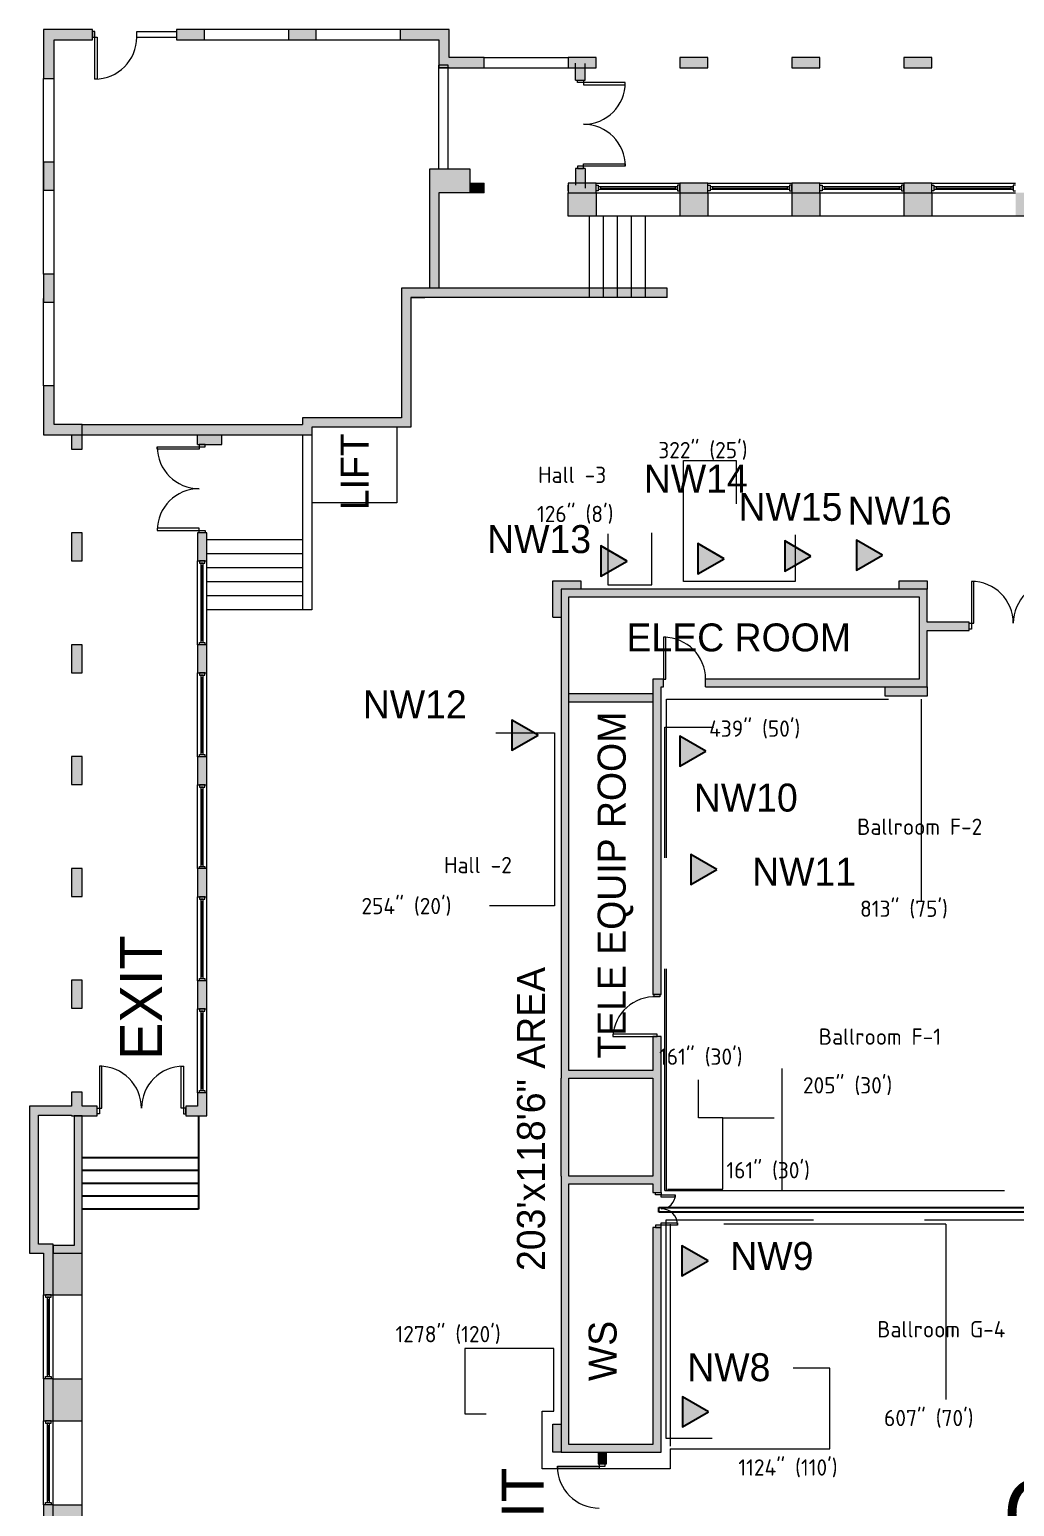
# Model space of a CAD drawing. Header units: inches. Extents: x 619 to 4401, y -2787 to -96.
# Drawn here: x 619 to 1464, y -1775 to -507 of the extents above; entities that cross this region are included whole.
import ezdxf
from ezdxf.enums import TextEntityAlignment as Align

# ---------------------------------------------------------------- set-up
doc = ezdxf.new("R2010")
doc.units = ezdxf.units.IN
doc.header["$LTSCALE"] = 100
doc.header["$MEASUREMENT"] = 0
doc.linetypes.add('DASHED', pattern=[19.05, 12.7, -6.35])
doc.linetypes.add('DASHEDTINY', pattern=[2.8575, 1.905, -0.9525])
for name, color, linetype, lineweight, true_color in [('AP-Name', 176, 'CONTINUOUS', 18, 0x000080), ('bldg_airwall_text', 176, 'CONTINUOUS', 25, 0x000080), ('WIRE RUN', 200, 'DASHEDTINY', 13, 0xaa00ff)]:
    doc.layers.add(name, color=color, linetype=linetype, lineweight=lineweight, true_color=true_color)
for name, color, linetype, lineweight in [('bldg_airwall', 52, 'DASHED', 25), ('bldg_doors', 7, 'CONTINUOUS', 13), ('bldg_glass', 7, 'CONTINUOUS', 13), ('bldg_text90', 94, 'CONTINUOUS', 25), ('bldg_wallint', 7, 'CONTINUOUS', 13), ('bldg_wallintsol', 7, 'CONTINUOUS', 13), ('data_jack', 110, 'CONTINUOUS', 25), ('LENGTH', 4, 'CONTINUOUS', 18)]:
    doc.layers.add(name, color=color, linetype=linetype, lineweight=lineweight)
doc.layers.add('bldg_stairs', color=9, linetype='CONTINUOUS')
doc.styles.add('bldgtx36', font='bldgtx36')
doc.styles.add('iso3098', font='iso3098')
doc.styles.add('showtx24', font='showtx24')

msp = doc.modelspace()

# ---------------------------------------------------------------- hatches: boundary and pattern name
at = {"layer": 'bldg_wallintsol'}
for points in [[(673.5, -507.3), (631.5, -507.3), (631.5, -549.3), (640.5, -549.3), (640.5, -516.3), (673.5, -516.3)], [(769.5, -507.3), (745.5, -507.3), (745.5, -516.3), (769.5, -516.3)], [(865.5, -507.3), (841.5, -507.3), (841.5, -516.3), (865.5, -516.3)], [(979.5, -507.3), (937.5, -507.3), (937.5, -516.3), (970.5, -516.3), (970.5, -540.3), (1009.5, -540.3), (1009.5, -531.3), (979.5, -531.3)], [(1105.5, -531.3), (1081.5, -531.3), (1081.5, -540.3), (1105.5, -540.3)], [(640.5, -621.3), (631.5, -621.3), (631.5, -645.3), (640.5, -645.3)], [(997.5, -627.3), (962.5, -627.3), (962.5, -729.5), (970.5, -729.5), (970.5, -647.5), (997.5, -647.5), (997.5, -639.3)], [(1009.5, -639.3), (997.5, -639.3), (997.5, -647.5), (1009.5, -647.5)], [(1105.5, -639.3), (1081.5, -639.3), (1081.5, -647.5), (1105.5, -647.5)], [(1105.5, -647.5), (1081.5, -647.5), (1081.5, -667.7), (1105.5, -667.7)], [(640.5, -717.3), (631.5, -717.3), (631.5, -741.3), (640.5, -741.3)], [(640.5, -813.3), (631.5, -813.3), (631.5, -855.3), (655.5, -855.3), (655.5, -867.5), (664.5, -867.5), (664.5, -846.3), (640.5, -846.3)], [(784.5, -863.5), (784.5, -855.3), (763.5, -855.3), (763.5, -863.5), (771.6, -863.5)], [(664.5, -939.5), (655.5, -939.5), (655.5, -963.5), (664.5, -963.5)], [(771.6, -939.5), (763.5, -939.5), (763.5, -963.5), (771.6, -963.5)], [(1092.5, -980.7), (1068.5, -980.7), (1068.5, -1011.7), (1075.5, -1011.7), (1075.5, -987.7), (1092.5, -987.7)], [(1389.5, -980.7), (1365.5, -980.7), (1365.5, -987.7), (1389.5, -987.7)], [(664.5, -1035.5), (655.5, -1035.5), (655.5, -1059.5), (664.5, -1059.5)], [(771.6, -1035.5), (763.5, -1035.5), (763.5, -1059.7), (771.6, -1059.7)], [(1161.5, -1071.7), (1163.5, -1071.7), (1163.5, -1065.1), (1154.2, -1065.1), (1154.2, -1335.7), (1161.5, -1335.7)], [(1389.5, -1071.7), (1353.5, -1071.7), (1353.5, -1079.7), (1389.5, -1079.7)], [(1154.2, -1077.7), (1082.1, -1077.7), (1082.1, -1084.4), (1154.2, -1084.4)], [(664.5, -1131.5), (655.5, -1131.5), (655.5, -1155.5), (664.5, -1155.5)], [(771.6, -1131.7), (763.5, -1131.7), (763.5, -1155.7), (771.6, -1155.7)], [(664.5, -1227.5), (655.5, -1227.5), (655.5, -1251.5), (664.5, -1251.5)], [(771.6, -1227.7), (763.5, -1227.7), (763.5, -1251.9), (771.6, -1251.9)], [(664.5, -1323.5), (655.5, -1323.5), (655.5, -1347.5), (664.5, -1347.5)], [(771.6, -1348.1), (771.6, -1323.9), (763.5, -1323.9), (763.5, -1348.1)], [(639.6, -1550.2), (627, -1550.2), (627, -1439.2), (655.5, -1439.2), (655.5, -1439.9), (677.5, -1439.9), (677.5, -1431.7), (664.5, -1431.7), (664.5, -1419.5), (655.5, -1419.5), (655.5, -1431.7), (619.5, -1431.7), (619.5, -1557.7), (631.5, -1557.7), (631.5, -1593.7), (639.6, -1593.7)], [(771.6, -1420.1), (763.5, -1420.1), (763.5, -1431.7), (753.5, -1431.7), (753.5, -1439.9), (771.6, -1439.9)], [(664.5, -1439.9), (657.8, -1439.9), (657.8, -1551.1), (639.6, -1551.1), (639.6, -1557.7), (664.5, -1557.7)], [(664.5, -1557.7), (639.6, -1557.7), (639.6, -1593.7), (664.5, -1593.7)], [(639.6, -1665.7), (631.5, -1665.7), (631.5, -1701.7), (639.6, -1701.7)], [(1075.5, -1704.7), (1068.5, -1704.7), (1068.5, -1728.7), (1075.5, -1728.7)], [(1114.5, -1728.7), (1107.2, -1728.7), (1107.2, -1738.7), (1114.5, -1738.7)], [(639.6, -1773.7), (631.5, -1773.7), (631.5, -1809.7), (639.6, -1809.7)]]:
    msp.add_hatch(color=256, dxfattribs=at).paths.add_polyline_path(points, flags=0)
h = msp.add_hatch(color=256, dxfattribs=at)
h.paths.add_polyline_path([(1393.5, -540.3), (1393.5, -531.3), (1369.5, -531.3), (1369.5, -540.3)], flags=0)
h.paths.add_polyline_path([(1297.5, -540.3), (1297.5, -531.3), (1273.5, -531.3), (1273.5, -540.3)], flags=0)
h.paths.add_polyline_path([(1201.5, -540.3), (1201.5, -531.3), (1177.5, -531.3), (1177.5, -540.3)], flags=0)
h.paths.add_polyline_path([(1297.5, -647.5), (1297.5, -639.3), (1273.5, -639.3), (1273.5, -647.5)], flags=0)
h.paths.add_polyline_path([(1369.5, -639.3), (1369.5, -647.5), (1393.5, -647.5), (1393.5, -639.3)], flags=0)
h.paths.add_polyline_path([(1177.5, -639.3), (1177.5, -647.5), (1201.5, -647.5), (1201.5, -639.3)], flags=0)
h = msp.add_hatch(color=256, dxfattribs=at)
h.paths.add_polyline_path([(1096.2, -626.7), (1088, -626.7), (1088, -639.3), (1096.2, -639.3)], flags=0)
h.paths.add_polyline_path([(1096.2, -540.3), (1088, -540.3), (1088, -550.7), (1096.2, -550.7)], flags=0)
h = msp.add_hatch(color=256, dxfattribs=at)
h.paths.add_polyline_path([(1489.5, -647.5), (1465.5, -647.5), (1465.5, -667.7), (1489.5, -667.7)], flags=0)
h.paths.add_polyline_path([(1393.5, -647.5), (1369.5, -647.5), (1369.5, -667.7), (1393.5, -667.7)], flags=0)
h.paths.add_polyline_path([(1297.5, -647.5), (1273.5, -647.5), (1273.5, -667.7), (1297.5, -667.7)], flags=0)
h.paths.add_polyline_path([(1201.5, -647.5), (1177.5, -647.5), (1177.5, -667.7), (1201.5, -667.7)], flags=0)
h = msp.add_hatch(color=256, dxfattribs=at)
h.paths.add_polyline_path([(1166.6, -729.5), (1147.7, -729.5), (1147.7, -737.5), (1166.6, -737.5)], flags=0)
h.paths.add_polyline_path([(1147.7, -729.5), (1135.7, -729.5), (1135.7, -737.5), (1147.7, -737.5)], flags=0)
h.paths.add_polyline_path([(1135.7, -729.5), (1123.7, -729.5), (1123.7, -737.5), (1135.7, -737.5)], flags=0)
h.paths.add_polyline_path([(1123.7, -729.5), (1111.7, -729.5), (1111.7, -737.5), (1123.7, -737.5)], flags=0)
h.paths.add_polyline_path([(1111.7, -729.5), (1099.7, -729.5), (1099.7, -737.5), (1111.7, -737.5)], flags=0)
h.paths.add_polyline_path([(1099.7, -729.5), (938.6, -729.5), (938.6, -840.7), (853.6, -840.7), (853.6, -846.3), (664.5, -846.3), (664.5, -855.3), (861.6, -855.3), (861.6, -848.7), (946.6, -848.7), (946.6, -820.5), (946.6, -737.5), (958.6, -737.5), (1099.7, -737.5)], flags=0)
h = msp.add_hatch(color=256, dxfattribs=at)
h.paths.add_polyline_path([(1161.5, -1371.7), (1154.2, -1371.7), (1154.2, -1401.1), (1082.1, -1401.1), (1082.1, -994.4), (1382.8, -994.4), (1382.8, -1016), (1382.8, -1065.1), (1199.5, -1065.1), (1199.5, -1071.7), (1389.5, -1071.7), (1389.5, -1023.2), (1425.5, -1023.2), (1425.5, -1016), (1389.5, -1016), (1389.5, -987.7), (1075.5, -987.7), (1075.5, -1407.7), (1075.5, -1491.7), (1075.5, -1728.7), (1161.5, -1728.7), (1161.5, -1535.7), (1154.2, -1535.7), (1154.2, -1722.1), (1082.1, -1722.1), (1082.1, -1498.4), (1154.2, -1498.4), (1154.2, -1505.7), (1161.5, -1505.7), (1161.5, -1491.7), (1161.5, -1411.7), (1161.5, -1407.7)], flags=0)
h.paths.add_polyline_path([(1154.2, -1407.7), (1154.2, -1411.7), (1154.2, -1491.7), (1082.1, -1491.7), (1082.1, -1407.7)], flags=0)
h = msp.add_hatch(color=256, dxfattribs=at)
h.paths.add_polyline_path([(664.5, -1665.7), (639.6, -1665.7), (639.6, -1701.7), (664.5, -1701.7)], flags=0)
h.paths.add_polyline_path([(664.5, -1773.7), (639.6, -1773.7), (639.6, -1809.7), (664.5, -1809.7)], flags=0)
h.paths.add_polyline_path([(664.5, -1881.7), (639.6, -1881.7), (639.6, -1917.7), (664.5, -1917.7)], flags=0)
h.paths.add_polyline_path([(664.5, -1989.7), (639.6, -1989.7), (639.6, -2025.7), (664.5, -2025.7)], flags=0)
at = {"layer": 'data_jack'}
for points in [[(1132.1, -963.7), (1109.7, -950.7), (1109.7, -976.6)], [(1215.3, -961.7), (1192.9, -948.7), (1192.9, -974.6)], [(1289.8, -959.3), (1267.4, -946.3), (1267.4, -972.2)], [(1351.4, -958.6), (1329, -945.6), (1329, -971.5)], [(1055.7, -1113.1), (1033.3, -1100.1), (1033.3, -1126)], [(1199.7, -1126.8), (1177.3, -1113.9), (1177.3, -1139.7)], [(1209.1, -1228.4), (1186.7, -1215.5), (1186.7, -1241.4)], [(1201.6, -1564.3), (1179.2, -1551.4), (1179.2, -1577.2)], [(1202.1, -1693.9), (1179.7, -1681), (1179.7, -1706.8)]]:
    msp.add_hatch(color=256, dxfattribs=at).paths.add_polyline_path(points, flags=0)

# ---------------------------------------------------------------- linework, layer by layer
at = {"layer": 'bldg_airwall'}
msp.add_lwpolyline([(1159.5, -1518.7), (1871.5, -1518.7), (1871.5, -1522.7), (1159.5, -1522.7)], close=True, dxfattribs=at)
at = {"layer": 'bldg_doors'}
for p, q in [((675.5, -508.9), (673.5, -508.9)), ((673.5, -508.9), (673.5, -513.9)), ((673.5, -513.9), (675.5, -513.9)), ((675.5, -513.9), (675.5, -508.9)), ((675.5, -513.9), (677.5, -513.9)), ((675.5, -549.9), (675.5, -513.9)), ((677.5, -513.9), (677.5, -549.9)), ((677.5, -549.9), (675.5, -549.9)), ((1089.6, -552.7), (1089.6, -550.7)), ((1089.6, -550.7), (1094.6, -550.7)), ((1094.6, -552.7), (1089.6, -552.7)), ((1094.6, -550.7), (1094.6, -552.7)), ((1094.6, -552.7), (1094.6, -554.7)), ((1130.6, -552.7), (1094.6, -552.7)), ((1094.6, -554.7), (1130.6, -554.7)), ((1130.6, -554.7), (1130.6, -552.7)), ((1089.6, -624.7), (1089.6, -626.7)), ((1094.6, -624.7), (1089.6, -624.7)), ((1089.6, -626.7), (1094.6, -626.7)), ((1094.6, -624.7), (1094.6, -622.7)), ((1094.6, -622.7), (1130.6, -622.7)), ((1130.6, -624.7), (1094.6, -624.7)), ((1094.6, -626.7), (1094.6, -624.7)), ((1130.6, -622.7), (1130.6, -624.7)), ((729, -867.5), (729, -865.5)), ((729, -865.5), (765, -865.5)), ((765, -867.5), (729, -867.5)), ((770, -863.5), (765, -863.5)), ((765, -863.5), (765, -865.5)), ((765, -865.5), (765, -867.5)), ((765, -865.5), (770, -865.5)), ((770, -865.5), (770, -863.5)), ((765, -935.5), (729, -935.5)), ((729, -935.5), (729, -937.5)), ((729, -937.5), (765, -937.5)), ((765, -937.5), (765, -935.5)), ((765, -939.5), (765, -937.5)), ((765, -937.5), (770, -937.5)), ((770, -937.5), (770, -939.5)), ((770, -939.5), (765, -939.5)), ((1429.5, -981.1), (1427.5, -981.1)), ((1427.5, -981.1), (1427.5, -1017.1)), ((1429.5, -1017.1), (1429.5, -981.1)), ((1425.5, -1022.1), (1425.5, -1017.1)), ((1425.5, -1017.1), (1427.5, -1017.1)), ((1427.5, -1022.1), (1425.5, -1022.1)), ((1427.5, -1017.1), (1429.5, -1017.1)), ((1427.5, -1017.1), (1427.5, -1022.1)), ((1165.5, -1029.1), (1163.5, -1029.1)), ((1163.5, -1029.1), (1163.5, -1065.1)), ((1165.5, -1065.1), (1165.5, -1029.1)), ((1163.5, -1065.1), (1165.5, -1065.1)), ((1155.3, -1337.7), (1155.3, -1335.7)), ((1155.3, -1335.7), (1160.3, -1335.7)), ((1160.3, -1337.7), (1155.3, -1337.7)), ((1160.3, -1335.7), (1160.3, -1337.7)), ((1157.8, -1369.7), (1119.8, -1369.7)), ((1119.8, -1369.7), (1119.8, -1371.7)), ((1119.8, -1371.7), (1157.8, -1371.7)), ((1157.8, -1371.7), (1157.8, -1369.7)), ((681.5, -1397.3), (679.5, -1397.3)), ((679.5, -1397.3), (679.5, -1433.3)), ((681.5, -1433.3), (681.5, -1397.3)), ((749.5, -1433.3), (749.5, -1397.3)), ((749.5, -1397.3), (751.5, -1397.3)), ((751.5, -1397.3), (751.5, -1433.3)), ((677.5, -1438.3), (677.5, -1433.3)), ((677.5, -1433.3), (679.5, -1433.3)), ((679.5, -1438.3), (677.5, -1438.3)), ((679.5, -1433.3), (681.5, -1433.3)), ((679.5, -1433.3), (679.5, -1438.3)), ((751.5, -1433.3), (749.5, -1433.3)), ((753.5, -1433.3), (751.5, -1433.3)), ((751.5, -1433.3), (751.5, -1438.3)), ((751.5, -1438.3), (753.5, -1438.3)), ((753.5, -1438.3), (753.5, -1433.3)), ((1156.5, -1507.7), (1156.5, -1505.7)), ((1156.5, -1505.7), (1161.5, -1505.7)), ((1161.5, -1507.7), (1156.5, -1507.7)), ((1161.5, -1505.7), (1161.5, -1507.7)), ((1161.5, -1509.7), (1161.5, -1507.7)), ((1161.5, -1507.7), (1173.5, -1507.7)), ((1173.5, -1507.7), (1173.5, -1509.7)), ((1173.5, -1509.7), (1161.5, -1509.7)), ((1156.5, -1533.7), (1156.5, -1535.7)), ((1161.5, -1533.7), (1156.5, -1533.7)), ((1161.5, -1533.7), (1161.5, -1531.7)), ((1161.5, -1531.7), (1175.5, -1531.7)), ((1161.5, -1535.7), (1161.5, -1533.7)), ((1175.5, -1533.7), (1161.5, -1533.7)), ((1175.5, -1531.7), (1175.5, -1533.7)), ((1156.5, -1535.7), (1161.5, -1535.7)), ((1072.3, -1742.7), (1072.3, -1740.7)), ((1072.3, -1740.7), (1108.3, -1740.7)), ((1108.3, -1742.7), (1072.3, -1742.7)), ((1113.3, -1738.7), (1108.3, -1738.7)), ((1108.3, -1738.7), (1108.3, -1740.7)), ((1108.3, -1740.7), (1108.3, -1742.7)), ((1108.3, -1740.7), (1113.3, -1740.7)), ((1113.3, -1740.7), (1113.3, -1738.7))]:
    msp.add_line(p, q, dxfattribs=at)
for centre, radius, start, end in [((675.5, -513.9), 36, -90, 0), ((1094.6, -552.7), 36, 270, 0), ((1094.6, -624.7), 36, 0, 90), ((765, -865.5), 36, 180, -90), ((765, -937.5), 36, 90, 180), ((1427.5, -1017.1), 36, 0, 90), ((1499.5, -1017.1), 36, 90, 180), ((1163.5, -1065.1), 36, 0, 90), ((1155.9, -1373.8), 36.1, 86.8826, 176.7578), ((679.5, -1433.3), 36, 0, 90), ((751.5, -1433.3), 36, 90, 180), ((1161.5, -1507.7), 12, 270, 0), ((1161.5, -1533.7), 14, 0, 90), ((1108.3, -1740.7), 36, 180, -90)]:
    msp.add_arc(centre, radius, start, end, dxfattribs=at)
at = {"layer": 'bldg_glass'}
for p, q in [((1089.7, -550.7), (1094.5, -550.7)), ((1009.5, -645.8), (1009.5, -641)), ((1081.5, -645.8), (1081.5, -641)), ((1105.5, -639.3), (1177.5, -639.3)), ((1105.5, -645.8), (1105.5, -641)), ((1105.5, -641), (1107.4, -641)), ((1107.4, -645.8), (1105.5, -645.8)), ((1107.4, -641), (1107.4, -645.8)), ((1107.4, -642.4), (1107.4, -644.4)), ((1175.5, -642.4), (1107.4, -642.4)), ((1107.4, -644.4), (1175.5, -644.4)), ((1109.4, -642.4), (1109.4, -644.4)), ((1109.4, -643.4), (1173.5, -643.4)), ((1173.5, -642.4), (1173.5, -644.4)), ((1177.5, -641), (1175.5, -641)), ((1175.5, -641), (1175.5, -645.8)), ((1175.5, -644.4), (1175.5, -642.4)), ((1175.5, -645.8), (1177.5, -645.8)), ((1177.5, -645.8), (1177.5, -641)), ((1201.5, -639.3), (1273.5, -639.3)), ((1201.5, -645.8), (1201.5, -641)), ((1201.5, -641), (1203.4, -641)), ((1203.4, -645.8), (1201.5, -645.8)), ((1203.4, -641), (1203.4, -645.8)), ((1203.4, -642.4), (1203.4, -644.4)), ((1271.5, -642.4), (1203.4, -642.4)), ((1203.4, -644.4), (1271.5, -644.4)), ((1205.4, -642.4), (1205.4, -644.4)), ((1205.4, -643.4), (1269.5, -643.4)), ((1269.5, -642.4), (1269.5, -644.4)), ((1273.5, -641), (1271.5, -641)), ((1271.5, -641), (1271.5, -645.8)), ((1271.5, -644.4), (1271.5, -642.4)), ((1271.5, -645.8), (1273.5, -645.8)), ((1273.5, -645.8), (1273.5, -641)), ((1297.5, -639.3), (1369.5, -639.3)), ((1297.5, -645.8), (1297.5, -641)), ((1297.5, -641), (1299.4, -641)), ((1299.4, -645.8), (1297.5, -645.8)), ((1299.4, -641), (1299.4, -645.8)), ((1299.4, -642.4), (1299.4, -644.4)), ((1367.5, -642.4), (1299.4, -642.4)), ((1299.4, -644.4), (1367.5, -644.4)), ((1301.4, -642.4), (1301.4, -644.4)), ((1301.4, -643.4), (1365.5, -643.4)), ((1365.5, -642.4), (1365.5, -644.4)), ((1369.5, -641), (1367.5, -641)), ((1367.5, -641), (1367.5, -645.8)), ((1367.5, -644.4), (1367.5, -642.4)), ((1367.5, -645.8), (1369.5, -645.8)), ((1369.5, -645.8), (1369.5, -641)), ((1393.5, -639.3), (1465.5, -639.3)), ((1393.5, -645.8), (1393.5, -641)), ((1393.5, -641), (1395.4, -641)), ((1395.4, -645.8), (1393.5, -645.8)), ((1395.4, -641), (1395.4, -645.8)), ((1395.4, -642.4), (1395.4, -644.4)), ((1463.5, -642.4), (1395.4, -642.4)), ((1395.4, -644.4), (1463.5, -644.4)), ((1397.4, -642.4), (1397.4, -644.4)), ((1397.4, -643.4), (1461.5, -643.4)), ((1461.5, -642.4), (1461.5, -644.4)), ((1465.5, -641), (1463.5, -641)), ((1463.5, -641), (1463.5, -645.8)), ((1463.5, -644.4), (1463.5, -642.4)), ((1463.5, -645.8), (1465.5, -645.8)), ((1105.5, -647.5), (1177.5, -647.5)), ((1201.5, -647.5), (1273.5, -647.5)), ((1297.5, -647.5), (1369.5, -647.5)), ((1393.5, -647.5), (1465.5, -647.5)), ((769.9, -939.5), (765.2, -939.5)), ((763.5, -1035.5), (763.5, -963.5)), ((769.9, -963.5), (765.2, -963.5)), ((765.2, -963.5), (765.2, -965.5)), ((769.9, -965.5), (769.9, -963.5)), ((771.6, -1035.5), (771.6, -963.5)), ((765.2, -965.5), (769.9, -965.5)), ((768.5, -965.5), (766.5, -965.5)), ((766.5, -965.5), (766.5, -1033.6)), ((766.5, -967.5), (768.5, -967.5)), ((767.5, -1031.6), (767.5, -967.5)), ((768.5, -1033.6), (768.5, -965.5)), ((765.2, -1035.5), (765.2, -1033.6)), ((765.2, -1033.6), (769.9, -1033.6)), ((769.9, -1035.5), (765.2, -1035.5)), ((766.5, -1031.6), (768.5, -1031.6)), ((766.5, -1033.6), (768.5, -1033.6)), ((769.9, -1033.6), (769.9, -1035.5)), ((763.5, -1131.7), (763.5, -1059.7)), ((769.9, -1059.7), (765.2, -1059.7)), ((765.2, -1059.7), (765.2, -1061.7)), ((765.2, -1061.7), (769.9, -1061.7)), ((768.5, -1061.7), (766.5, -1061.7)), ((766.5, -1061.7), (766.5, -1129.8)), ((766.5, -1063.7), (768.5, -1063.7)), ((767.5, -1127.8), (767.5, -1063.7)), ((768.5, -1129.8), (768.5, -1061.7)), ((769.9, -1061.7), (769.9, -1059.7)), ((771.6, -1131.7), (771.6, -1059.7)), ((766.5, -1127.8), (768.5, -1127.8)), ((765.2, -1131.7), (765.2, -1129.8)), ((765.2, -1129.8), (769.9, -1129.8)), ((769.9, -1131.7), (765.2, -1131.7)), ((766.5, -1129.8), (768.5, -1129.8)), ((769.9, -1129.8), (769.9, -1131.7)), ((763.5, -1227.7), (763.5, -1155.7)), ((769.9, -1155.7), (765.2, -1155.7)), ((765.2, -1155.7), (765.2, -1157.7)), ((765.2, -1157.7), (769.9, -1157.7)), ((768.5, -1157.7), (766.5, -1157.7)), ((766.5, -1157.7), (766.5, -1225.8)), ((766.5, -1159.7), (768.5, -1159.7)), ((767.5, -1223.8), (767.5, -1159.7)), ((768.5, -1225.8), (768.5, -1157.7)), ((769.9, -1157.7), (769.9, -1155.7)), ((771.6, -1227.7), (771.6, -1155.7)), ((765.2, -1227.7), (765.2, -1225.8)), ((765.2, -1225.8), (769.9, -1225.8)), ((769.9, -1227.7), (765.2, -1227.7)), ((766.5, -1223.8), (768.5, -1223.8)), ((766.5, -1225.8), (768.5, -1225.8)), ((769.9, -1225.8), (769.9, -1227.7)), ((763.5, -1323.9), (763.5, -1251.9)), ((769.9, -1251.9), (765.2, -1251.9)), ((765.2, -1251.9), (765.2, -1253.9)), ((765.2, -1253.9), (769.9, -1253.9)), ((768.5, -1253.9), (766.5, -1253.9)), ((766.5, -1253.9), (766.5, -1322)), ((768.5, -1322), (768.5, -1253.9)), ((769.9, -1253.9), (769.9, -1251.9)), ((771.6, -1323.9), (771.6, -1251.9)), ((766.5, -1255.9), (768.5, -1255.9)), ((767.5, -1320), (767.5, -1255.9)), ((765.2, -1323.9), (765.2, -1322)), ((765.2, -1322), (769.9, -1322)), ((769.9, -1323.9), (765.2, -1323.9)), ((766.5, -1320), (768.5, -1320)), ((766.5, -1322), (768.5, -1322)), ((769.9, -1322), (769.9, -1323.9)), ((763.5, -1420.1), (763.5, -1348.1)), ((769.9, -1348.1), (765.2, -1348.1)), ((765.2, -1348.1), (765.2, -1350.1)), ((765.2, -1350.1), (769.9, -1350.1)), ((768.5, -1350.1), (766.5, -1350.1)), ((766.5, -1350.1), (766.5, -1418.2)), ((766.5, -1352.1), (768.5, -1352.1)), ((767.5, -1416.2), (767.5, -1352.1)), ((768.5, -1418.2), (768.5, -1350.1)), ((769.9, -1350.1), (769.9, -1348.1)), ((771.6, -1420.1), (771.6, -1348.1)), ((765.2, -1420.1), (765.2, -1418.2)), ((765.2, -1418.2), (769.9, -1418.2)), ((766.5, -1416.2), (768.5, -1416.2)), ((766.5, -1418.2), (768.5, -1418.2)), ((769.9, -1418.2), (769.9, -1420.1)), ((769.9, -1420.1), (765.2, -1420.1)), ((631.5, -1665.7), (631.5, -1593.7)), ((637.9, -1593.7), (633.2, -1593.7)), ((633.2, -1593.7), (633.2, -1595.7)), ((633.2, -1595.7), (637.9, -1595.7)), ((636.5, -1595.7), (634.5, -1595.7)), ((634.5, -1595.7), (634.5, -1663.8)), ((636.5, -1663.8), (636.5, -1595.7)), ((637.9, -1595.7), (637.9, -1593.7)), ((639.6, -1665.7), (639.6, -1593.7)), ((634.5, -1597.7), (636.5, -1597.7)), ((635.5, -1661.8), (635.5, -1597.7)), ((633.2, -1665.7), (633.2, -1663.8)), ((633.2, -1663.8), (637.9, -1663.8)), ((637.9, -1665.7), (633.2, -1665.7)), ((634.5, -1661.8), (636.5, -1661.8)), ((634.5, -1663.8), (636.5, -1663.8)), ((637.9, -1663.8), (637.9, -1665.7)), ((631.5, -1773.7), (631.5, -1701.7)), ((637.9, -1701.7), (633.2, -1701.7)), ((633.2, -1701.7), (633.2, -1703.7)), ((633.2, -1703.7), (637.9, -1703.7)), ((636.5, -1703.7), (634.5, -1703.7)), ((634.5, -1703.7), (634.5, -1771.8)), ((634.5, -1705.7), (636.5, -1705.7)), ((635.5, -1769.8), (635.5, -1705.7)), ((636.5, -1771.8), (636.5, -1703.7)), ((637.9, -1703.7), (637.9, -1701.7)), ((639.6, -1773.7), (639.6, -1701.7)), ((633.2, -1773.7), (633.2, -1771.8)), ((633.2, -1771.8), (637.9, -1771.8)), ((637.9, -1773.7), (633.2, -1773.7)), ((634.5, -1769.8), (636.5, -1769.8)), ((634.5, -1771.8), (636.5, -1771.8)), ((637.9, -1771.8), (637.9, -1773.7))]:
    msp.add_line(p, q, dxfattribs=at)
at = {"layer": 'bldg_stairs'}
for p, q in [((764.5, -1439.9), (764.5, -1519.9)), ((764.5, -1475.9), (664.5, -1475.9)), ((764.5, -1486.9), (664.5, -1486.9)), ((764.5, -1497.9), (664.5, -1497.9)), ((764.5, -1508.9), (664.5, -1508.9)), ((764.5, -1519.9), (664.5, -1519.9))]:
    msp.add_line(p, q, dxfattribs=at)
at = {"layer": 'bldg_wallint'}
for p, q in [((673.5, -507.3), (631.5, -507.3)), ((631.5, -507.3), (631.5, -549.3)), ((640.5, -516.3), (673.5, -516.3)), ((640.5, -549.3), (640.5, -516.3)), ((673.5, -516.3), (673.5, -507.3)), ((673.5, -515.5), (673.5, -507.3)), ((711.5, -508.9), (745.8, -508.9)), ((711.5, -513.9), (711.5, -508.9)), ((711.5, -513.9), (745.8, -513.9)), ((769.5, -507.3), (745.5, -507.3)), ((745.5, -507.3), (745.5, -516.3)), ((745.5, -516.3), (769.5, -516.3)), ((769.5, -516.3), (769.5, -507.3)), ((937.5, -507.3), (769.5, -507.3)), ((769.5, -516.3), (937.5, -516.3)), ((865.5, -507.3), (841.5, -507.3)), ((841.5, -507.3), (841.5, -516.3)), ((841.5, -516.3), (865.5, -516.3)), ((865.5, -516.3), (865.5, -507.3)), ((979.5, -507.3), (937.5, -507.3)), ((937.5, -507.3), (937.5, -516.3)), ((937.5, -516.3), (970.5, -516.3)), ((970.5, -516.3), (970.5, -540.3)), ((979.5, -531.3), (979.5, -507.3)), ((1009.5, -531.3), (979.5, -531.3)), ((1009.5, -540.3), (1009.5, -531.3)), ((1009.5, -531.3), (1081.5, -531.3)), ((1081.5, -531.3), (1081.5, -540.3)), ((1105.5, -531.3), (1081.5, -531.3)), ((1105.5, -540.3), (1105.5, -531.3)), ((1177.5, -531.3), (1177.5, -540.3)), ((1201.5, -531.3), (1177.5, -531.3)), ((1201.5, -540.3), (1201.5, -531.3)), ((1297.5, -531.3), (1273.5, -531.3)), ((1273.5, -531.3), (1273.5, -540.3)), ((1297.5, -540.3), (1297.5, -531.3)), ((1369.5, -531.3), (1369.5, -540.3)), ((1393.5, -531.3), (1369.5, -531.3)), ((1393.5, -540.3), (1393.5, -531.3)), ((970.5, -540.3), (1009.5, -540.3)), ((979.5, -540.3), (970.5, -540.3)), ((978.6, -540.3), (970.5, -540.3)), ((978.6, -537.9), (970.6, -537.9)), ((970.6, -627.3), (970.6, -537.9)), ((978.6, -627.3), (978.6, -537.9)), ((1009.5, -540.3), (1081.5, -540.3)), ((1081.5, -540.3), (1105.5, -540.3)), ((1088, -550.7), (1088, -536.2)), ((1096.2, -550.7), (1096.2, -536.5)), ((1177.5, -540.3), (1201.5, -540.3)), ((1273.5, -540.3), (1297.5, -540.3)), ((1369.5, -540.3), (1393.5, -540.3)), ((631.5, -549.3), (640.5, -549.3)), ((631.5, -717.3), (631.5, -549.3)), ((640.5, -717.3), (640.5, -549.3)), ((1088, -550.7), (1096.2, -550.7)), ((1088, -550.7), (1096.2, -550.7)), ((1088, -550.7), (1096.2, -550.7)), ((631.5, -621.3), (631.5, -645.3)), ((640.5, -621.3), (631.5, -621.3)), ((640.5, -645.3), (640.5, -621.3)), ((997.5, -627.3), (962.5, -627.3)), ((962.5, -627.3), (962.5, -729.5)), ((997.5, -639.3), (997.5, -627.3)), ((1096.2, -626.7), (1088, -626.7)), ((1088, -626.7), (1088, -641)), ((1096.2, -626.7), (1096.2, -643.5)), ((631.5, -645.3), (640.5, -645.3)), ((997.5, -647.5), (997.5, -639.3)), ((997.5, -639.3), (1009.5, -639.3)), ((1009.5, -647.5), (1009.5, -639.3)), ((1105.5, -639.3), (1081.5, -639.3)), ((1081.5, -639.3), (1081.5, -647.5)), ((1105.5, -647.5), (1105.5, -639.3)), ((1201.5, -639.3), (1177.5, -639.3)), ((1177.5, -639.3), (1177.5, -647.5)), ((1201.5, -647.5), (1201.5, -639.3)), ((1297.5, -639.3), (1273.5, -639.3)), ((1273.5, -639.3), (1273.5, -647.5)), ((1297.5, -647.5), (1297.5, -639.3)), ((1393.5, -639.3), (1369.5, -639.3)), ((1369.5, -639.3), (1369.5, -647.5)), ((1393.5, -647.5), (1393.5, -639.3)), ((997.5, -647.5), (970.5, -647.5)), ((970.5, -647.5), (970.5, -729.5)), ((1009.5, -647.5), (997.5, -647.5)), ((1081.5, -647.5), (1105.5, -647.5)), ((1081.5, -667.7), (1081.5, -647.5)), ((1105.5, -647.5), (1105.5, -667.7)), ((1177.5, -647.5), (1201.5, -647.5)), ((1177.5, -647.5), (1177.5, -667.7)), ((1201.5, -647.5), (1201.5, -667.7)), ((1273.5, -647.5), (1297.5, -647.5)), ((1273.5, -647.5), (1273.5, -667.7)), ((1297.5, -647.5), (1297.5, -667.7)), ((1369.5, -647.5), (1393.5, -647.5)), ((1369.5, -647.5), (1369.5, -667.7)), ((1393.5, -647.5), (1393.5, -667.7)), ((1893.5, -667.7), (1081.5, -667.7)), ((1099.7, -667.7), (1099.7, -737.5)), ((1111.7, -667.7), (1111.7, -737.5)), ((1123.7, -667.7), (1123.7, -737.5)), ((1135.7, -667.7), (1135.7, -737.5)), ((1147.7, -667.7), (1147.7, -737.5)), ((631.5, -717.3), (631.5, -741.3)), ((640.5, -717.3), (631.5, -717.3)), ((640.5, -741.3), (640.5, -717.3)), ((1166.6, -729.5), (938.6, -729.5)), ((938.6, -729.5), (938.6, -840.7)), ((1166.6, -737.5), (1166.6, -729.5)), ((631.5, -813.3), (631.5, -738.2)), ((631.5, -741.3), (640.5, -741.3)), ((640.5, -813.3), (640.5, -738.2)), ((1166.6, -737.5), (946.6, -737.5)), ((946.6, -737.5), (946.6, -820.5)), ((946.6, -737.5), (958.6, -737.5)), ((631.5, -813.3), (631.5, -855.3)), ((640.5, -813.3), (631.5, -813.3)), ((640.5, -846.3), (640.5, -813.3)), ((946.6, -820.5), (946.6, -848.7)), ((664.5, -846.3), (640.5, -846.3)), ((664.5, -867.5), (664.5, -846.3)), ((664.5, -846.3), (853.6, -846.3)), ((938.6, -840.7), (853.6, -840.7)), ((853.6, -840.7), (853.6, -846.3)), ((861.6, -848.7), (861.6, -1005.5)), ((946.6, -848.7), (861.6, -848.7)), ((934.6, -848.7), (934.6, -913.8)), ((631.5, -855.3), (655.5, -855.3)), ((655.5, -855.3), (655.5, -867.5)), ((655.5, -855.3), (861.6, -855.3)), ((763.5, -863.5), (763.5, -855.3)), ((784.5, -863.5), (784.5, -855.3)), ((853.6, -855.3), (853.6, -1005.5)), ((655.5, -867.5), (664.5, -867.5)), ((763.5, -863.5), (771.6, -863.5)), ((771.6, -863.5), (784.5, -863.5)), ((934.6, -913.8), (861.6, -913.8)), ((655.5, -939.5), (655.5, -963.5)), ((664.5, -939.5), (655.5, -939.5)), ((664.5, -963.5), (664.5, -939.5)), ((771.6, -939.5), (763.5, -939.5)), ((763.5, -939.5), (763.5, -963.5)), ((771.6, -939.5), (763.5, -939.5)), ((771.6, -939.5), (763.5, -939.5)), ((771.6, -963.5), (771.6, -939.5)), ((853.6, -945.5), (771.6, -945.5)), ((655.5, -963.5), (664.5, -963.5)), ((763.5, -963.5), (771.6, -963.5)), ((853.6, -957.5), (771.6, -957.5)), ((853.6, -969.5), (771.6, -969.5)), ((853.6, -981.5), (771.6, -981.5)), ((1068.5, -1011.7), (1068.5, -980.7)), ((1068.5, -980.7), (1092.5, -980.7)), ((1389.5, -987.7), (1075.5, -987.7)), ((1075.5, -987.7), (1075.5, -1407.7)), ((1092.5, -980.7), (1092.5, -987.7)), ((1365.5, -987.7), (1365.5, -980.7)), ((1365.5, -980.7), (1389.5, -980.7)), ((1389.5, -980.7), (1389.5, -987.7)), ((1389.5, -1016), (1389.5, -987.7)), ((853.6, -993.5), (771.6, -993.5)), ((1082.1, -994.4), (1382.8, -994.4)), ((1082.1, -1401.1), (1082.1, -994.4)), ((1382.8, -994.4), (1382.8, -1016)), ((861.6, -1005.5), (771.6, -1005.5)), ((1068.5, -1011.7), (1075.5, -1011.7)), ((1382.8, -1016), (1382.8, -1065.1)), ((1425.5, -1016), (1389.5, -1016)), ((1389.5, -1023.2), (1425.5, -1023.2)), ((1389.5, -1071.7), (1389.5, -1023.2)), ((1425.5, -1023.2), (1425.5, -1016)), ((655.5, -1035.5), (655.5, -1059.5)), ((664.5, -1035.5), (655.5, -1035.5)), ((664.5, -1059.5), (664.5, -1035.5)), ((771.6, -1035.5), (763.5, -1035.5)), ((763.5, -1035.5), (763.5, -1059.7)), ((771.6, -1059.7), (771.6, -1035.5)), ((655.5, -1059.5), (664.5, -1059.5)), ((763.5, -1059.7), (771.6, -1059.7)), ((1154.2, -1065.1), (1154.2, -1335.7)), ((1163.5, -1065.1), (1154.2, -1065.1)), ((1161.5, -1071.7), (1163.5, -1071.7)), ((1161.5, -1335.7), (1161.5, -1071.7)), ((1163.5, -1071.7), (1163.5, -1065.1)), ((1382.8, -1065.1), (1199.5, -1065.1)), ((1199.5, -1071.7), (1199.5, -1065.1)), ((1199.5, -1071.7), (1389.5, -1071.7)), ((1353.5, -1079.7), (1353.5, -1071.7)), ((1389.5, -1071.7), (1389.5, -1079.7)), ((1154.2, -1077.7), (1082.1, -1077.7)), ((1082.1, -1084.4), (1154.2, -1084.4)), ((1389.5, -1079.7), (1353.5, -1079.7)), ((655.5, -1131.5), (655.5, -1155.5)), ((664.5, -1131.5), (655.5, -1131.5)), ((664.5, -1155.5), (664.5, -1131.5)), ((771.6, -1131.7), (763.5, -1131.7)), ((763.5, -1131.7), (763.5, -1155.7)), ((771.6, -1155.7), (771.6, -1131.7)), ((655.5, -1155.5), (664.5, -1155.5)), ((763.5, -1155.7), (771.6, -1155.7)), ((655.5, -1227.5), (655.5, -1251.5)), ((664.5, -1227.5), (655.5, -1227.5)), ((664.5, -1251.5), (664.5, -1227.5)), ((763.5, -1227.7), (763.5, -1251.9)), ((771.6, -1227.7), (763.5, -1227.7)), ((771.6, -1251.9), (771.6, -1227.7)), ((655.5, -1251.5), (664.5, -1251.5)), ((763.5, -1251.9), (771.6, -1251.9)), ((655.5, -1323.5), (655.5, -1347.5)), ((664.5, -1323.5), (655.5, -1323.5)), ((664.5, -1347.5), (664.5, -1323.5)), ((771.6, -1323.9), (763.5, -1323.9)), ((763.5, -1323.9), (763.5, -1348.1)), ((771.6, -1348.1), (771.6, -1323.9)), ((1161.5, -1335.7), (1154.2, -1335.7)), ((1154.2, -1335.7), (1161.5, -1335.7)), ((655.5, -1347.5), (664.5, -1347.5)), ((763.5, -1348.1), (771.6, -1348.1)), ((1161.5, -1371.7), (1154.2, -1371.7)), ((1154.2, -1371.7), (1154.2, -1401.1)), ((1161.5, -1407.7), (1161.5, -1371.7)), ((1154.2, -1401.1), (1082.1, -1401.1)), ((655.5, -1419.5), (655.5, -1431.7)), ((664.5, -1419.5), (655.5, -1419.5)), ((664.5, -1431.7), (664.5, -1419.5)), ((1075.5, -1491.7), (1075.5, -1407.7)), ((1082.1, -1407.7), (1154.2, -1407.7)), ((1082.1, -1491.7), (1082.1, -1407.7)), ((1154.2, -1407.7), (1154.2, -1411.7)), ((1154.2, -1411.7), (1154.2, -1491.7)), ((1161.5, -1411.7), (1161.5, -1407.7)), ((1161.5, -1491.7), (1161.5, -1411.7)), ((619.5, -1431.7), (619.5, -1557.7)), ((655.5, -1431.7), (619.5, -1431.7)), ((677.5, -1431.7), (664.5, -1431.7)), ((677.5, -1439.9), (677.5, -1431.7)), ((763.5, -1431.7), (753.5, -1431.7)), ((753.5, -1431.7), (753.5, -1439.9)), ((771.6, -1420.1), (763.5, -1420.1)), ((763.5, -1420.1), (763.5, -1431.7)), ((771.6, -1439.9), (771.6, -1420.1)), ((627, -1550.2), (627, -1439.2)), ((627, -1439.2), (655.5, -1439.2)), ((655.5, -1439.2), (655.5, -1439.9)), ((655.5, -1439.9), (677.5, -1439.9)), ((657.8, -1439.9), (657.8, -1551.1)), ((664.5, -1439.9), (657.8, -1439.9)), ((664.5, -1557.7), (664.5, -1439.9)), ((753.5, -1439.9), (771.6, -1439.9)), ((1075.5, -1491.7), (1075.5, -1728.7)), ((1154.2, -1491.7), (1082.1, -1491.7)), ((1161.5, -1505.7), (1161.5, -1491.7)), ((1082.1, -1498.4), (1154.2, -1498.4)), ((1082.1, -1722.1), (1082.1, -1498.4)), ((1154.2, -1498.4), (1154.2, -1505.7)), ((1154.2, -1505.7), (1161.5, -1505.7)), ((1154.2, -1535.7), (1154.2, -1722.1)), ((1161.5, -1535.7), (1154.2, -1535.7)), ((1161.5, -1728.7), (1161.5, -1535.7)), ((619.5, -1557.7), (631.5, -1557.7)), ((639.6, -1550.2), (627, -1550.2)), ((631.5, -1557.7), (631.5, -1593.7)), ((639.6, -1593.7), (639.6, -1550.2)), ((639.6, -1551.1), (639.6, -1557.7)), ((657.8, -1551.1), (639.6, -1551.1)), ((639.6, -1557.7), (664.5, -1557.7)), ((664.5, -2025.7), (664.5, -1557.7)), ((631.5, -1593.7), (639.6, -1593.7)), ((639.6, -1593.7), (664.5, -1593.7)), ((631.5, -1665.7), (631.5, -1701.7)), ((639.6, -1665.7), (631.5, -1665.7)), ((639.6, -1701.7), (639.6, -1665.7)), ((639.6, -1665.7), (664.5, -1665.7)), ((631.5, -1701.7), (639.6, -1701.7)), ((639.6, -1701.7), (664.5, -1701.7)), ((1068.5, -1728.7), (1068.5, -1704.7)), ((1068.5, -1704.7), (1075.5, -1704.7)), ((1154.2, -1722.1), (1082.1, -1722.1)), ((1075.5, -1728.7), (1068.5, -1728.7)), ((1075.5, -1728.7), (1161.5, -1728.7)), ((1107.2, -1728.7), (1107.2, -1738.7)), ((1114.5, -1738.7), (1114.5, -1728.7)), ((1107.2, -1738.7), (1114.5, -1738.7)), ((631.5, -1773.7), (631.5, -1809.7)), ((639.6, -1773.7), (631.5, -1773.7)), ((639.6, -1809.7), (639.6, -1773.7)), ((639.6, -1773.7), (664.5, -1773.7))]:
    msp.add_line(p, q, dxfattribs=at)
at = {"layer": 'data_jack'}
for points in [[(1132.1, -963.7), (1109.7, -950.7), (1109.7, -976.6)], [(1215.3, -961.7), (1192.9, -948.7), (1192.9, -974.6)], [(1289.8, -959.3), (1267.4, -946.3), (1267.4, -972.2)], [(1351.4, -958.6), (1329, -945.6), (1329, -971.5)], [(1055.7, -1113.1), (1033.3, -1100.1), (1033.3, -1126)], [(1199.7, -1126.8), (1177.3, -1113.9), (1177.3, -1139.7)], [(1209.1, -1228.4), (1186.7, -1215.5), (1186.7, -1241.4)], [(1201.6, -1564.3), (1179.2, -1551.4), (1179.2, -1577.2)], [(1202.1, -1693.9), (1179.7, -1681), (1179.7, -1706.8)]]:
    msp.add_lwpolyline(points, close=True, dxfattribs=at)
at = {"layer": 'WIRE RUN', "color": 6}
for p, q in [((1180.5, -981.1), (1180.5, -877.4)), ((1180.5, -877.4), (1225.8, -877.4)), ((1225.8, -877.4), (1225.8, -914.6)), ((1276.2, -941.1), (1276.2, -981.1)), ((1276.2, -981.1), (1180.5, -981.1)), ((1069.4, -1639.5), (992.8, -1639.5)), ((992.8, -1639.5), (992.8, -1695.8)), ((1069.4, -1693.3), (1069.4, -1639.5)), ((992.8, -1695.8), (1011.2, -1695.8)), ((1059.4, -1743), (1059.4, -1693.3)), ((1059.4, -1693.3), (1069.4, -1693.3)), ((1169.1, -1725.9), (1169.1, -1743)), ((1169.1, -1743), (1059.4, -1743))]:
    msp.add_line(p, q, dxfattribs=at)
at = {"layer": 'WIRE RUN'}
for p, q in [((1115.6, -940.4), (1115.6, -984)), ((1153.3, -984), (1153.3, -939.4)), ((1115.6, -984), (1153.3, -984)), ((1166, -1504.1), (1166, -1082.3)), ((1166, -1082.3), (1384.5, -1082.3)), ((1384.5, -1082.3), (1384.5, -1255.4)), ((1019.5, -1111.1), (1069.8, -1111.1)), ((1069.8, -1111.1), (1069.8, -1259.7)), ((1069.8, -1259.7), (1014.2, -1259.7)), ((1265.3, -1504.1), (1265.3, -1399.3)), ((1164.6, -1504.1), (1265.3, -1504.1)), ((1265.3, -1504.1), (1557.2, -1504.1)), ((1683.3, -1533), (1405.7, -1533)), ((1405.7, -1533), (1405.7, -1683.5))]:
    msp.add_line(p, q, dxfattribs=at)
at = {"layer": 'WIRE RUN', "color": 40, "true_color": 0xffaa00}
for p, q in [((1164.6, -1504.1), (1164.6, -1106.1)), ((1164.6, -1106.1), (1206.3, -1106.1)), ((1863.6, -1529.4), (1165.3, -1529.4)), ((1165.3, -1529.4), (1165.3, -1716.5)), ((1165.3, -1716.5), (1205.1, -1716.5))]:
    msp.add_line(p, q, dxfattribs=at)
at = {"layer": 'WIRE RUN', "color": 3}
for p, q in [((1193.4, -1441.6), (1193.4, -1409)), ((1214.2, -1441.6), (1193.4, -1441.6)), ((1214.2, -1502.9), (1214.2, -1441.6)), ((1214.2, -1441.6), (1258.3, -1441.6)), ((1166.9, -1502.9), (1214.2, -1502.9)), ((1405.7, -1533), (1169.1, -1533)), ((1169.1, -1533), (1169.1, -1725.9)), ((1306, -1656.5), (1274.6, -1656.5)), ((1306, -1725.9), (1306, -1656.5)), ((1169.1, -1725.9), (1306, -1725.9))]:
    msp.add_line(p, q, dxfattribs=at)

# ---------------------------------------------------------------- texts
at = {"layer": 'AP-Name', "style": 'iso3098'}
for s, p in [('Hall -3', (1055.8, -896.6)), ('Ballroom F-2', (1329.5, -1198.7)), ('Hall -2', (975.1, -1231.6)), ('Ballroom F-1', (1296.6, -1378.9)), ('Ballroom G-4', (1346.7, -1630.1))]:
    msp.add_text(s, height=14, dxfattribs=at).set_placement(p)
at = {"layer": 'bldg_airwall_text', "style": 'bldgtx36'}
msp.add_text('G', height=60, dxfattribs=at).set_placement((1485.8, -1811.7), align=Align.CENTER)
at = {"layer": 'bldg_text90', "style": 'bldgtx36'}
for s, height, p in [('LIFT', 24, (910.3, -887)), ('TELE EQUIP ROOM', 24, (1130.9, -1241.9)), ('EXIT', 36, (733.1, -1338.5)), ('203\'x118\'6" AREA', 24, (1061.7, -1442.6)), ('EXIT', 36, (1060.5, -1795.6))]:
    msp.add_text(s, height=height, rotation=90, dxfattribs=at).set_placement(p, align=Align.CENTER)
msp.add_text('ELEC ROOM', height=24, dxfattribs=at).set_placement((1227.9, -1041.2), align=Align.CENTER)
msp.add_text('WS', height=24, rotation=90, dxfattribs=at).set_placement((1123.1, -1667.6))
at = {"layer": 'data_jack', "style": 'showtx24'}
for s, p in [('NW14', (1146.5, -905)), ('NW15', (1227.7, -929.1)), ('NW16', (1321.4, -932.5)), ('NW13', (1012.1, -956.8)), ('NW12', (905.4, -1098.7)), ('NW10', (1189.4, -1178.7)), ('NW11', (1239.4, -1242.4)), ('NW9', (1220.7, -1572.2)), ('NW8', (1183.8, -1667.7))]:
    msp.add_text(s, height=24, dxfattribs=at).set_placement(p)
at = {"layer": 'LENGTH', "style": 'iso3098'}
for s, p in [('322" (25\')', (1158.9, -875.4)), ('126" (8\')', (1054.8, -930.2)), ('439" (50\')', (1202.5, -1114.5)), ('254" (20\')', (904.2, -1266.8)), ('813" (75\')', (1332, -1269.1)), ('161" (30\')', (1159.5, -1396.1)), ('205" (30\')', (1283, -1420.7)), ('161" (30\')', (1217.3, -1493.6)), ('1278" (120\')', (933.4, -1634.3)), ('607" (70\')', (1352.6, -1706.3)), ('1124" (110\')', (1227.6, -1748.8))]:
    msp.add_text(s, height=14, dxfattribs=at).set_placement(p)

doc.saveas('drawing.dxf')
